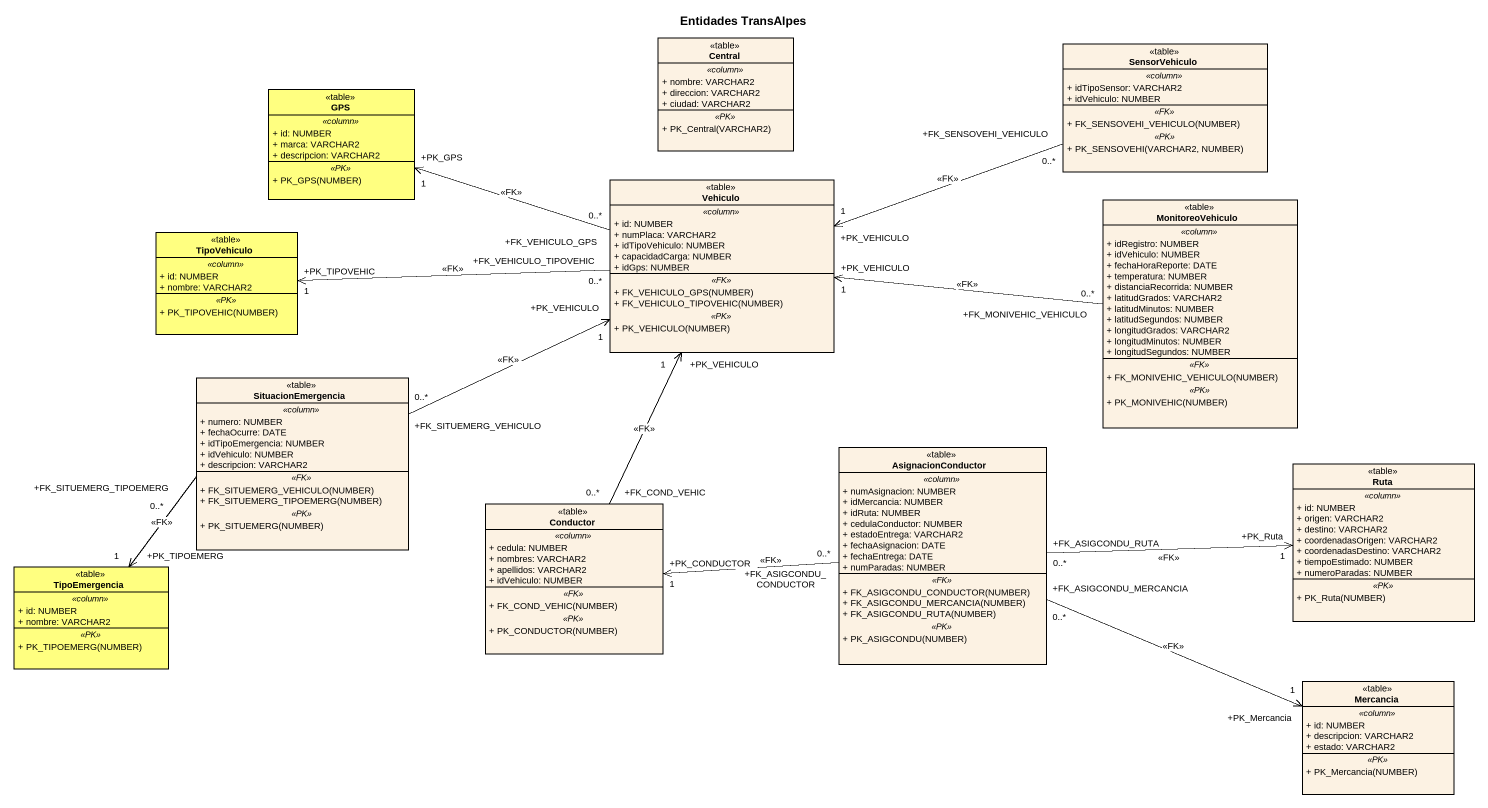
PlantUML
@startuml
title Entidades TransAlpes
hide circle
hide empty members
skinparam classAttributeIconSize 0
class Central <<table>> {
  .. <<column>> ..
  + nombre: VARCHAR2
  + direccion: VARCHAR2
  + ciudad: VARCHAR2
  .. <<PK>> ..
  + PK_Central(VARCHAR2)
}
class SensorVehiculo <<table>> {
  .. <<column>> ..
  + idTipoSensor: VARCHAR2
  + idVehiculo: NUMBER
  .. <<FK>> ..
  + FK_SENSOVEHI_VEHICULO(NUMBER)
  .. <<PK>> ..
  + PK_SENSOVEHI(VARCHAR2, NUMBER)
}
class GPS <<table>> #FFFF80 {
  .. <<column>> ..
  + id: NUMBER
  + marca: VARCHAR2
  + descripcion: VARCHAR2
  .. <<PK>> ..
  + PK_GPS(NUMBER)
}
class Vehiculo <<table>> {
  .. <<column>> ..
  + id: NUMBER
  + numPlaca: VARCHAR2
  + idTipoVehiculo: NUMBER
  + capacidadCarga: NUMBER
  + idGps: NUMBER
  .. <<FK>> ..
  + FK_VEHICULO_GPS(NUMBER)
  + FK_VEHICULO_TIPOVEHIC(NUMBER)
  .. <<PK>> ..
  + PK_VEHICULO(NUMBER)
}
class MonitoreoVehiculo <<table>> {
  .. <<column>> ..
  + idRegistro: NUMBER
  + idVehiculo: NUMBER
  + fechaHoraReporte: DATE
  + temperatura: NUMBER
  + distanciaRecorrida: NUMBER
  + latitudGrados: VARCHAR2
  + latitudMinutos: NUMBER
  + latitudSegundos: NUMBER
  + longitudGrados: VARCHAR2
  + longitudMinutos: NUMBER
  + longitudSegundos: NUMBER
  .. <<FK>> ..
  + FK_MONIVEHIC_VEHICULO(NUMBER)
  .. <<PK>> ..
  + PK_MONIVEHIC(NUMBER)
}
class TipoVehiculo <<table>> #FFFF80 {
  .. <<column>> ..
  + id: NUMBER
  + nombre: VARCHAR2
  .. <<PK>> ..
  + PK_TIPOVEHIC(NUMBER)
}
class SituacionEmergencia <<table>> {
  .. <<column>> ..
  + numero: NUMBER
  + fechaOcurre: DATE
  + idTipoEmergencia: NUMBER
  + idVehiculo: NUMBER
  + descripcion: VARCHAR2
  .. <<FK>> ..
  + FK_SITUEMERG_VEHICULO(NUMBER)
  + FK_SITUEMERG_TIPOEMERG(NUMBER)
  .. <<PK>> ..
  + PK_SITUEMERG(NUMBER)
}
class AsignacionConductor <<table>> {
  .. <<column>> ..
  + numAsignacion: NUMBER
  + idMercancia: NUMBER
  + idRuta: NUMBER
  + cedulaConductor: NUMBER
  + estadoEntrega: VARCHAR2
  + fechaAsignacion: DATE
  + fechaEntrega: DATE
  + numParadas: NUMBER
  .. <<FK>> ..
  + FK_ASIGCONDU_CONDUCTOR(NUMBER)
  + FK_ASIGCONDU_MERCANCIA(NUMBER)
  + FK_ASIGCONDU_RUTA(NUMBER)
  .. <<PK>> ..
  + PK_ASIGCONDU(NUMBER)
}
class Ruta <<table>> {
  .. <<column>> ..
  + id: NUMBER
  + origen: VARCHAR2
  + destino: VARCHAR2
  + coordenadasOrigen: VARCHAR2
  + coordenadasDestino: VARCHAR2
  + tiempoEstimado: NUMBER
  + numeroParadas: NUMBER
  .. <<PK>> ..
  + PK_Ruta(NUMBER)
}
class Conductor <<table>> {
  .. <<column>> ..
  + cedula: NUMBER
  + nombres: VARCHAR2
  + apellidos: VARCHAR2
  + idVehiculo: NUMBER
  .. <<FK>> ..
  + FK_COND_VEHIC(NUMBER)
  .. <<PK>> ..
  + PK_CONDUCTOR(NUMBER)
}
class TipoEmergencia <<table>> #FFFF80 {
  .. <<column>> ..
  + id: NUMBER
  + nombre: VARCHAR2
  .. <<PK>> ..
  + PK_TIPOEMERG(NUMBER)
}
class Mercancia <<table>> {
  .. <<column>> ..
  + id: NUMBER
  + descripcion: VARCHAR2
  + estado: VARCHAR2
  .. <<PK>> ..
  + PK_Mercancia(NUMBER)
}
SensorVehiculo "+FK_SENSOVEHI_VEHICULO\n0..*" -left-> "+PK_VEHICULO\n1" Vehiculo : <<FK>>
Vehiculo "+FK_VEHICULO_GPS\n0..*" -left-> "+PK_GPS\n1" GPS : <<FK>>
Vehiculo "+FK_VEHICULO_TIPOVEHIC\n0..*" -left-> "+PK_TIPOVEHIC\n1" TipoVehiculo : <<FK>>
MonitoreoVehiculo "+FK_MONIVEHIC_VEHICULO\n0..*" -left-> "+PK_VEHICULO\n1" Vehiculo : <<FK>>
SituacionEmergencia "+FK_SITUEMERG_VEHICULO\n0..*" -right-> "+PK_VEHICULO\n1" Vehiculo : <<FK>>
SituacionEmergencia "+FK_SITUEMERG_TIPOEMERG\n0..*" --> "+PK_TIPOEMERG\n1" TipoEmergencia : <<FK>>
AsignacionConductor "+FK_ASIGCONDU_RUTA\n0..*" -right-> "+PK_Ruta\n1" Ruta : <<FK>>
AsignacionConductor "+FK_ASIGCONDU_CONDUCTOR\n0..*" -left-> "+PK_CONDUCTOR\n1" Conductor : <<FK>>
AsignacionConductor "+FK_ASIGCONDU_MERCANCIA\n0..*" -right-> "+PK_Mercancia\n1" Mercancia : <<FK>>
Conductor "+FK_COND_VEHIC\n0..*" -up-> "+PK_VEHICULO\n1" Vehiculo : <<FK>>
@enduml
